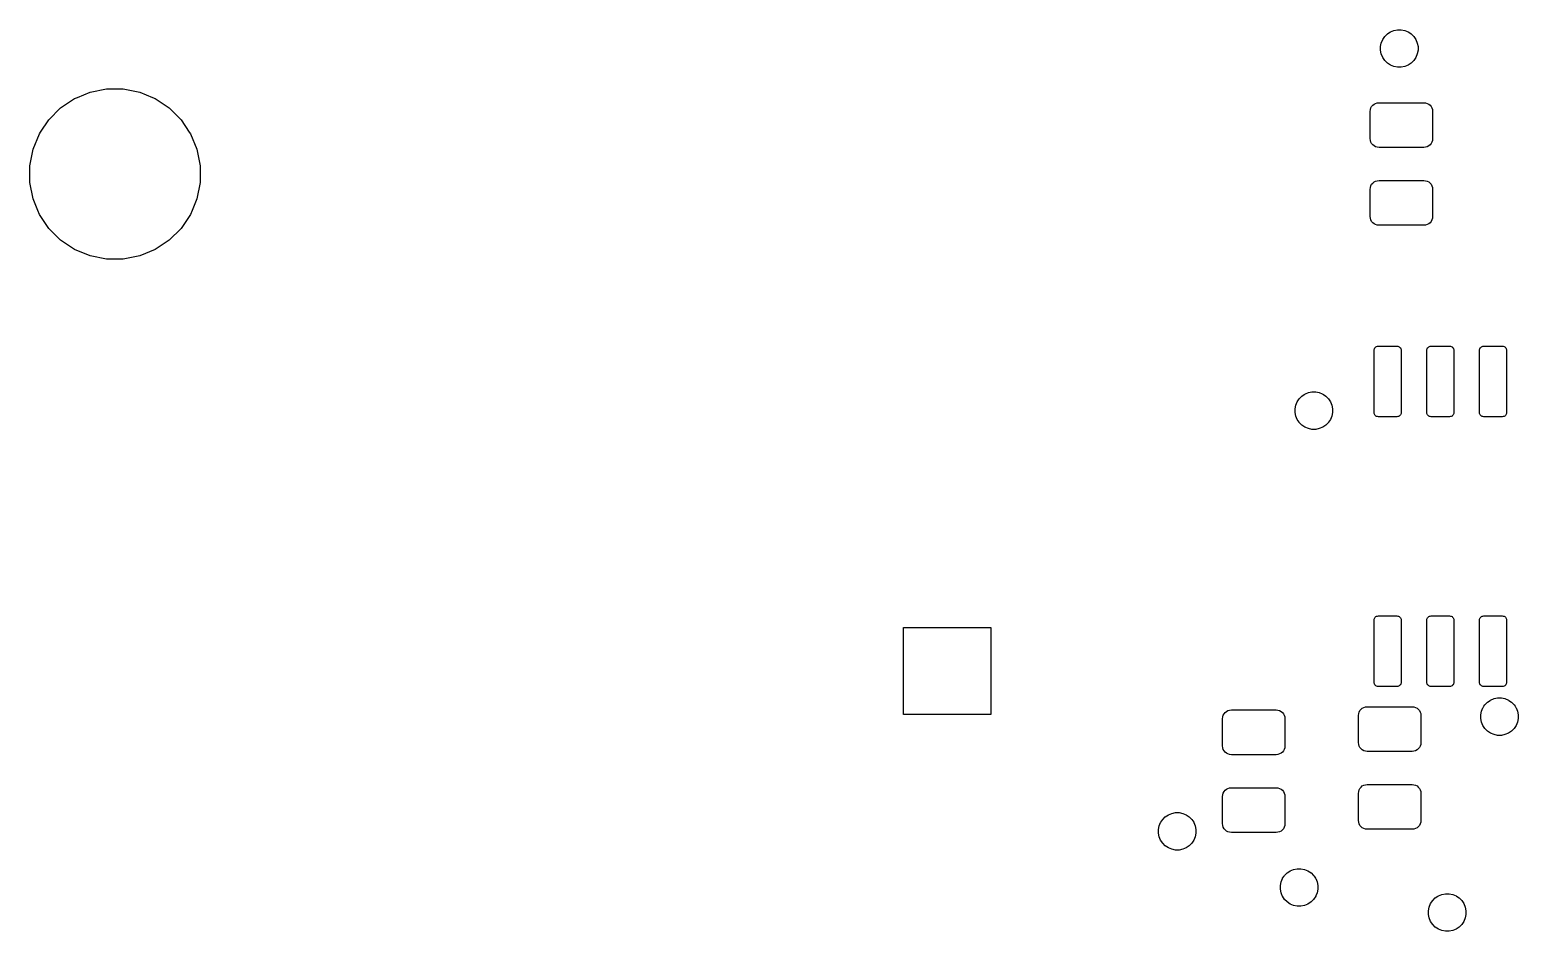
# Model space of a CAD drawing. Extents: x 1.84 to 9.61, y -5.85 to -1.55.
# Drawn here: x 4.323 to 5.734, y -2.672 to -1.817 of the extents above; entities that cross this region are included whole.
import ezdxf

# ---------------------------------------------------------------- set-up
doc = ezdxf.new("R2010")
doc.units = 0
doc.header["$MEASUREMENT"] = 0
doc.layers.add('BLACK', color=7, linetype='CONTINUOUS')

msp = doc.modelspace()

# ---------------------------------------------------------------- linework, layer by layer
at = {"layer": 'BLACK', "linetype": 'CONTINUOUS'}
for p, q in [((5.61018, -1.82101), (5.61163, -1.82004)), ((5.61163, -1.82004), (5.61309, -1.81906)), ((5.61309, -1.81906), (5.61632, -1.81773)), ((5.61309, -1.81906), (5.61309, -1.81906)), ((5.61632, -1.81773), (5.61975, -1.81704)), ((5.61975, -1.81704), (5.62325, -1.81704)), ((5.62325, -1.81704), (5.62668, -1.81773)), ((5.62668, -1.81773), (5.62991, -1.81906)), ((5.62991, -1.81906), (5.62991, -1.81906)), ((5.62991, -1.81906), (5.63137, -1.82004)), ((5.63137, -1.82004), (5.63282, -1.82101)), ((5.60374, -1.83305), (5.60443, -1.82962)), ((5.60374, -1.83655), (5.60374, -1.83305)), ((5.60443, -1.82962), (5.60576, -1.82639)), ((5.60576, -1.82639), (5.60771, -1.82348)), ((5.60771, -1.82348), (5.61018, -1.82101)), ((5.63282, -1.82101), (5.63529, -1.82348)), ((5.63529, -1.82348), (5.63724, -1.82639)), ((5.63724, -1.82639), (5.63857, -1.82962)), ((5.63857, -1.82962), (5.63926, -1.83305)), ((5.63926, -1.83305), (5.63926, -1.83655)), ((5.60443, -1.83998), (5.60374, -1.83655)), ((5.60576, -1.84321), (5.60443, -1.83998)), ((5.60771, -1.84612), (5.60576, -1.84321)), ((5.61018, -1.84859), (5.60771, -1.84612)), ((5.61026, -1.84864), (5.61018, -1.84859)), ((5.61309, -1.85054), (5.61026, -1.84864)), ((5.63274, -1.84864), (5.62991, -1.85054)), ((5.63282, -1.84859), (5.63274, -1.84864)), ((5.63529, -1.84612), (5.63282, -1.84859)), ((5.63724, -1.84321), (5.63529, -1.84612)), ((5.63857, -1.83998), (5.63724, -1.84321)), ((5.63926, -1.83655), (5.63857, -1.83998)), ((5.61632, -1.85187), (5.61309, -1.85054)), ((5.61309, -1.85054), (5.61309, -1.85054)), ((5.61309, -1.85054), (5.61309, -1.85054)), ((5.61975, -1.85256), (5.61632, -1.85187)), ((5.62325, -1.85256), (5.61975, -1.85256)), ((5.62668, -1.85187), (5.62325, -1.85256)), ((5.62991, -1.85054), (5.62668, -1.85187)), ((5.62991, -1.85054), (5.62991, -1.85054)), ((5.62991, -1.85054), (5.62991, -1.85054)), ((4.36827, -1.88123), (4.38019, -1.87629)), ((4.38019, -1.87629), (4.39579, -1.87319)), ((4.39579, -1.87319), (4.41169, -1.87319)), ((4.41169, -1.87319), (4.42729, -1.87629)), ((4.42729, -1.87629), (4.43921, -1.88123)), ((4.35227, -1.89122), (4.36549, -1.88238)), ((4.36549, -1.88238), (4.36827, -1.88123)), ((4.43921, -1.88123), (4.44199, -1.88238)), ((4.44199, -1.88238), (4.45521, -1.89122)), ((5.59457, -1.89122), (5.59532, -1.88982)), ((5.59532, -1.88982), (5.59633, -1.88859)), ((5.59633, -1.88859), (5.59756, -1.88758)), ((5.59756, -1.88758), (5.59897, -1.88683)), ((5.59897, -1.88683), (5.60049, -1.88637)), ((5.60049, -1.88637), (5.60231, -1.88619)), ((5.60231, -1.88619), (5.64469, -1.88619)), ((5.64469, -1.88619), (5.64651, -1.88637)), ((5.64651, -1.88637), (5.64803, -1.88683)), ((5.64803, -1.88683), (5.64944, -1.88758)), ((5.64944, -1.88758), (5.65067, -1.88859)), ((5.65067, -1.88859), (5.65168, -1.88982)), ((5.65168, -1.88982), (5.65243, -1.89122)), ((4.33329, -1.91404), (4.34102, -1.90246)), ((4.34102, -1.90246), (4.35227, -1.89122)), ((4.45521, -1.89122), (4.46646, -1.90246)), ((4.46646, -1.90246), (4.47419, -1.91404)), ((5.59393, -1.89457), (5.59411, -1.89275)), ((5.59393, -1.92021), (5.59393, -1.89457)), ((5.59411, -1.89275), (5.59457, -1.89122)), ((5.65243, -1.89122), (5.65289, -1.89275)), ((5.65289, -1.89275), (5.65307, -1.89457)), ((5.65307, -1.89457), (5.65307, -1.92021)), ((4.3261, -1.93038), (4.33218, -1.91569)), ((4.33218, -1.91569), (4.33329, -1.91404)), ((4.47419, -1.91404), (4.4753, -1.91569)), ((4.4753, -1.91569), (4.48139, -1.93038)), ((4.32299, -1.94598), (4.3261, -1.93038)), ((4.48139, -1.93038), (4.48449, -1.94598)), ((5.59411, -1.92203), (5.59393, -1.92021)), ((5.59457, -1.92356), (5.59411, -1.92203)), ((5.59532, -1.92496), (5.59457, -1.92356)), ((5.59633, -1.92619), (5.59532, -1.92496)), ((5.59756, -1.9272), (5.59633, -1.92619)), ((5.59897, -1.92795), (5.59756, -1.9272)), ((5.60049, -1.92841), (5.59897, -1.92795)), ((5.60231, -1.92859), (5.60049, -1.92841)), ((5.64469, -1.92859), (5.60231, -1.92859)), ((5.64651, -1.92841), (5.64469, -1.92859)), ((5.64803, -1.92795), (5.64651, -1.92841)), ((5.64944, -1.9272), (5.64803, -1.92795)), ((5.65067, -1.92619), (5.64944, -1.9272)), ((5.65168, -1.92496), (5.65067, -1.92619)), ((5.65243, -1.92356), (5.65168, -1.92496)), ((5.65289, -1.92203), (5.65243, -1.92356)), ((5.65307, -1.92021), (5.65289, -1.92203)), ((4.32299, -1.96189), (4.32299, -1.94598)), ((4.48449, -1.94598), (4.48449, -1.96189)), ((5.59633, -1.96241), (5.59756, -1.9614)), ((5.59756, -1.9614), (5.59897, -1.96065)), ((5.59897, -1.96065), (5.60049, -1.96019)), ((5.60049, -1.96019), (5.60231, -1.96001)), ((5.60231, -1.96001), (5.64469, -1.96001)), ((5.64469, -1.96001), (5.64651, -1.96019)), ((5.64651, -1.96019), (5.64803, -1.96065)), ((5.64803, -1.96065), (5.64944, -1.9614)), ((5.64944, -1.9614), (5.65067, -1.96241)), ((4.3261, -1.97749), (4.32299, -1.96189)), ((4.48449, -1.96189), (4.48139, -1.97749)), ((5.59393, -1.96839), (5.59411, -1.96657)), ((5.59393, -1.99403), (5.59393, -1.96839)), ((5.59411, -1.96657), (5.59457, -1.96504)), ((5.59457, -1.96504), (5.59532, -1.96364)), ((5.59532, -1.96364), (5.59633, -1.96241)), ((5.65067, -1.96241), (5.65168, -1.96364)), ((5.65168, -1.96364), (5.65243, -1.96504)), ((5.65243, -1.96504), (5.65289, -1.96657)), ((5.65289, -1.96657), (5.65307, -1.96839)), ((5.65307, -1.96839), (5.65307, -1.99403)), ((4.33065, -1.98849), (4.3261, -1.97749)), ((4.33218, -1.99219), (4.33065, -1.98849)), ((4.47683, -1.98849), (4.4753, -1.99219)), ((4.48139, -1.97749), (4.47683, -1.98849)), ((4.34102, -2.00541), (4.33218, -1.99219)), ((4.4753, -1.99219), (4.46646, -2.00541)), ((5.59411, -1.99585), (5.59393, -1.99403)), ((5.59457, -1.99738), (5.59411, -1.99585)), ((5.59532, -1.99878), (5.59457, -1.99738)), ((5.59633, -2.00001), (5.59532, -1.99878)), ((5.59756, -2.00102), (5.59633, -2.00001)), ((5.59897, -2.00177), (5.59756, -2.00102)), ((5.60049, -2.00223), (5.59897, -2.00177)), ((5.60231, -2.00241), (5.60049, -2.00223)), ((5.64469, -2.00241), (5.60231, -2.00241)), ((5.64651, -2.00223), (5.64469, -2.00241)), ((5.64803, -2.00177), (5.64651, -2.00223)), ((5.64944, -2.00102), (5.64803, -2.00177)), ((5.65067, -2.00001), (5.64944, -2.00102)), ((5.65168, -1.99878), (5.65067, -2.00001)), ((5.65243, -1.99738), (5.65168, -1.99878)), ((5.65289, -1.99585), (5.65243, -1.99738)), ((5.65307, -1.99403), (5.65289, -1.99585)), ((4.35227, -2.01666), (4.34102, -2.00541)), ((4.36549, -2.02549), (4.35227, -2.01666)), ((4.45521, -2.01666), (4.44199, -2.02549)), ((4.46646, -2.00541), (4.45521, -2.01666)), ((4.36549, -2.0255), (4.36549, -2.02549)), ((4.38019, -2.03158), (4.36549, -2.0255)), ((4.36549, -2.0255), (4.36549, -2.0255)), ((4.39579, -2.03469), (4.38019, -2.03158)), ((4.42729, -2.03158), (4.41169, -2.03469)), ((4.44199, -2.0255), (4.42729, -2.03158)), ((4.44199, -2.02549), (4.44199, -2.0255)), ((4.44199, -2.0255), (4.44199, -2.0255)), ((4.41169, -2.03469), (4.39579, -2.03469)), ((5.5976, -2.12129), (5.5977, -2.12028)), ((5.5976, -2.1799), (5.5976, -2.12129)), ((5.5977, -2.12028), (5.59792, -2.11954)), ((5.59792, -2.11954), (5.59828, -2.11886)), ((5.59828, -2.11886), (5.59877, -2.11826)), ((5.59877, -2.11826), (5.59937, -2.11777)), ((5.59937, -2.11777), (5.60005, -2.11741)), ((5.60005, -2.11741), (5.60079, -2.11719)), ((5.60079, -2.11719), (5.6018, -2.11709)), ((5.6018, -2.11709), (5.61907, -2.11709)), ((5.61907, -2.11709), (5.62008, -2.11719)), ((5.62008, -2.11719), (5.62082, -2.11741)), ((5.62082, -2.11741), (5.6215, -2.11777)), ((5.6215, -2.11777), (5.62209, -2.11826)), ((5.62209, -2.11826), (5.62258, -2.11886)), ((5.62258, -2.11886), (5.62294, -2.11954)), ((5.62294, -2.11954), (5.62317, -2.12028)), ((5.62317, -2.12028), (5.62327, -2.12129)), ((5.62327, -2.12129), (5.62327, -2.1799)), ((5.6476, -2.12129), (5.6477, -2.12028)), ((5.6476, -2.1799), (5.6476, -2.12129)), ((5.6477, -2.12028), (5.64792, -2.11954)), ((5.64792, -2.11954), (5.64828, -2.11886)), ((5.64828, -2.11886), (5.64877, -2.11826)), ((5.64877, -2.11826), (5.64937, -2.11777)), ((5.64937, -2.11777), (5.65005, -2.11741)), ((5.65005, -2.11741), (5.65079, -2.11719)), ((5.65079, -2.11719), (5.6518, -2.11709)), ((5.6518, -2.11709), (5.66907, -2.11709)), ((5.66907, -2.11709), (5.67008, -2.11719)), ((5.67008, -2.11719), (5.67082, -2.11741)), ((5.67082, -2.11741), (5.6715, -2.11777)), ((5.6715, -2.11777), (5.67209, -2.11826)), ((5.67209, -2.11826), (5.67258, -2.11886)), ((5.67258, -2.11886), (5.67294, -2.11954)), ((5.67294, -2.11954), (5.67317, -2.12028)), ((5.67317, -2.12028), (5.67327, -2.12129)), ((5.67327, -2.12129), (5.67327, -2.1799)), ((5.6976, -2.12129), (5.6977, -2.12028)), ((5.6976, -2.1799), (5.6976, -2.12129)), ((5.6977, -2.12028), (5.69792, -2.11954)), ((5.69792, -2.11954), (5.69829, -2.11886)), ((5.69829, -2.11886), (5.69877, -2.11826)), ((5.69877, -2.11826), (5.69937, -2.11777)), ((5.69937, -2.11777), (5.70005, -2.11741)), ((5.70005, -2.11741), (5.70079, -2.11719)), ((5.70079, -2.11719), (5.7018, -2.11709)), ((5.7018, -2.11709), (5.71907, -2.11709)), ((5.71907, -2.11709), (5.72008, -2.11719)), ((5.72008, -2.11719), (5.72082, -2.11741)), ((5.72082, -2.11741), (5.7215, -2.11777)), ((5.7215, -2.11777), (5.72209, -2.11826)), ((5.72209, -2.11826), (5.72258, -2.11886)), ((5.72258, -2.11886), (5.72294, -2.11954)), ((5.72294, -2.11954), (5.72317, -2.12028)), ((5.72317, -2.12028), (5.72327, -2.12129)), ((5.72327, -2.12129), (5.72327, -2.1799)), ((5.52274, -2.17655), (5.52343, -2.17312)), ((5.52343, -2.17312), (5.52476, -2.16989)), ((5.52476, -2.16989), (5.52671, -2.16698)), ((5.52671, -2.16698), (5.52918, -2.16451)), ((5.52918, -2.16451), (5.53135, -2.16306)), ((5.53135, -2.16306), (5.53209, -2.16256)), ((5.53209, -2.16256), (5.53255, -2.16237)), ((5.53255, -2.16237), (5.53532, -2.16123)), ((5.53532, -2.16123), (5.53875, -2.16054)), ((5.53875, -2.16054), (5.54225, -2.16054)), ((5.54225, -2.16054), (5.54568, -2.16123)), ((5.54568, -2.16123), (5.54845, -2.16237)), ((5.54845, -2.16237), (5.54891, -2.16256)), ((5.54891, -2.16256), (5.54965, -2.16306)), ((5.54965, -2.16306), (5.55182, -2.16451)), ((5.55182, -2.16451), (5.55429, -2.16698)), ((5.55429, -2.16698), (5.55624, -2.16989)), ((5.55624, -2.16989), (5.55757, -2.17312)), ((5.55757, -2.17312), (5.55826, -2.17655)), ((5.52274, -2.18005), (5.52274, -2.17655)), ((5.52343, -2.18348), (5.52274, -2.18005)), ((5.52476, -2.18671), (5.52343, -2.18348)), ((5.52654, -2.18937), (5.52476, -2.18671)), ((5.55624, -2.18671), (5.55446, -2.18937)), ((5.55757, -2.18348), (5.55624, -2.18671)), ((5.55826, -2.18005), (5.55757, -2.18348)), ((5.55826, -2.17655), (5.55826, -2.18005)), ((5.5977, -2.18091), (5.5976, -2.1799)), ((5.59792, -2.18164), (5.5977, -2.18091)), ((5.59828, -2.18232), (5.59792, -2.18164)), ((5.59877, -2.18292), (5.59828, -2.18232)), ((5.59937, -2.18341), (5.59877, -2.18292)), ((5.60005, -2.18377), (5.59937, -2.18341)), ((5.60079, -2.184), (5.60005, -2.18377)), ((5.6018, -2.18409), (5.60079, -2.184)), ((5.61907, -2.18409), (5.6018, -2.18409)), ((5.62008, -2.184), (5.61907, -2.18409)), ((5.62082, -2.18377), (5.62008, -2.184)), ((5.6215, -2.18341), (5.62082, -2.18377)), ((5.62209, -2.18292), (5.6215, -2.18341)), ((5.62258, -2.18232), (5.62209, -2.18292)), ((5.62294, -2.18164), (5.62258, -2.18232)), ((5.62317, -2.18091), (5.62294, -2.18164)), ((5.62327, -2.1799), (5.62317, -2.18091)), ((5.6477, -2.18091), (5.6476, -2.1799)), ((5.64792, -2.18164), (5.6477, -2.18091)), ((5.64828, -2.18232), (5.64792, -2.18164)), ((5.64877, -2.18292), (5.64828, -2.18232)), ((5.64937, -2.18341), (5.64877, -2.18292)), ((5.65005, -2.18377), (5.64937, -2.18341)), ((5.65079, -2.184), (5.65005, -2.18377)), ((5.6518, -2.18409), (5.65079, -2.184)), ((5.66907, -2.18409), (5.6518, -2.18409)), ((5.67008, -2.184), (5.66907, -2.18409)), ((5.67082, -2.18377), (5.67008, -2.184)), ((5.6715, -2.18341), (5.67082, -2.18377)), ((5.67209, -2.18292), (5.6715, -2.18341)), ((5.67258, -2.18232), (5.67209, -2.18292)), ((5.67294, -2.18164), (5.67258, -2.18232)), ((5.67317, -2.18091), (5.67294, -2.18164)), ((5.67327, -2.1799), (5.67317, -2.18091)), ((5.6977, -2.18091), (5.6976, -2.1799)), ((5.69792, -2.18164), (5.6977, -2.18091)), ((5.69829, -2.18232), (5.69792, -2.18164)), ((5.69877, -2.18292), (5.69829, -2.18232)), ((5.69937, -2.18341), (5.69877, -2.18292)), ((5.70005, -2.18377), (5.69937, -2.18341)), ((5.70079, -2.184), (5.70005, -2.18377)), ((5.7018, -2.18409), (5.70079, -2.184)), ((5.71907, -2.18409), (5.7018, -2.18409)), ((5.72008, -2.184), (5.71907, -2.18409)), ((5.72082, -2.18377), (5.72008, -2.184)), ((5.7215, -2.18341), (5.72082, -2.18377)), ((5.72209, -2.18292), (5.7215, -2.18341)), ((5.72258, -2.18232), (5.72209, -2.18292)), ((5.72294, -2.18164), (5.72258, -2.18232)), ((5.72317, -2.18091), (5.72294, -2.18164)), ((5.72327, -2.1799), (5.72317, -2.18091)), ((5.52671, -2.18962), (5.52654, -2.18937)), ((5.52918, -2.19209), (5.52671, -2.18962)), ((5.53209, -2.19404), (5.52918, -2.19209)), ((5.53532, -2.19537), (5.53209, -2.19404)), ((5.53209, -2.19404), (5.53209, -2.19404)), ((5.53209, -2.19404), (5.53209, -2.19404)), ((5.53875, -2.19606), (5.53532, -2.19537)), ((5.54225, -2.19606), (5.53875, -2.19606)), ((5.54568, -2.19537), (5.54225, -2.19606)), ((5.54891, -2.19404), (5.54568, -2.19537)), ((5.55182, -2.19209), (5.54891, -2.19404)), ((5.54891, -2.19404), (5.54891, -2.19404)), ((5.54891, -2.19404), (5.54891, -2.19404)), ((5.55429, -2.18962), (5.55182, -2.19209)), ((5.55446, -2.18937), (5.55429, -2.18962)), ((5.15154, -2.46657), (5.15154, -2.38382)), ((5.15154, -2.38382), (5.23429, -2.38382)), ((5.23429, -2.38382), (5.23429, -2.46657)), ((5.5976, -2.37719), (5.5977, -2.37618)), ((5.5976, -2.4358), (5.5976, -2.37719)), ((5.5977, -2.37618), (5.59792, -2.37544)), ((5.59792, -2.37544), (5.59828, -2.37476)), ((5.59828, -2.37476), (5.59877, -2.37417)), ((5.59877, -2.37417), (5.59937, -2.37368)), ((5.59937, -2.37368), (5.60005, -2.37332)), ((5.60005, -2.37332), (5.60079, -2.37309)), ((5.60079, -2.37309), (5.6018, -2.37299)), ((5.6018, -2.37299), (5.61907, -2.37299)), ((5.61907, -2.37299), (5.62008, -2.37309)), ((5.62008, -2.37309), (5.62082, -2.37332)), ((5.62082, -2.37332), (5.6215, -2.37368)), ((5.6215, -2.37368), (5.62209, -2.37417)), ((5.62209, -2.37417), (5.62258, -2.37476)), ((5.62258, -2.37476), (5.62294, -2.37544)), ((5.62294, -2.37544), (5.62317, -2.37618)), ((5.62317, -2.37618), (5.62327, -2.37719)), ((5.62327, -2.37719), (5.62327, -2.4358)), ((5.6476, -2.37719), (5.6477, -2.37618)), ((5.6476, -2.4358), (5.6476, -2.37719)), ((5.6477, -2.37618), (5.64792, -2.37544)), ((5.64792, -2.37544), (5.64828, -2.37476)), ((5.64828, -2.37476), (5.64877, -2.37417)), ((5.64877, -2.37417), (5.64937, -2.37368)), ((5.64937, -2.37368), (5.65005, -2.37332)), ((5.65005, -2.37332), (5.65079, -2.37309)), ((5.65079, -2.37309), (5.6518, -2.37299)), ((5.6518, -2.37299), (5.66907, -2.37299)), ((5.66907, -2.37299), (5.67008, -2.37309)), ((5.67008, -2.37309), (5.67082, -2.37332)), ((5.67082, -2.37332), (5.6715, -2.37368)), ((5.6715, -2.37368), (5.67209, -2.37417)), ((5.67209, -2.37417), (5.67258, -2.37476)), ((5.67258, -2.37476), (5.67294, -2.37544)), ((5.67294, -2.37544), (5.67317, -2.37618)), ((5.67317, -2.37618), (5.67327, -2.37719)), ((5.67327, -2.37719), (5.67327, -2.4358)), ((5.6976, -2.37719), (5.6977, -2.37618)), ((5.6976, -2.4358), (5.6976, -2.37719)), ((5.6977, -2.37618), (5.69792, -2.37544)), ((5.69792, -2.37544), (5.69829, -2.37476)), ((5.69829, -2.37476), (5.69877, -2.37417)), ((5.69877, -2.37417), (5.69937, -2.37368)), ((5.69937, -2.37368), (5.70005, -2.37332)), ((5.70005, -2.37332), (5.70079, -2.37309)), ((5.70079, -2.37309), (5.7018, -2.37299)), ((5.7018, -2.37299), (5.71907, -2.37299)), ((5.71907, -2.37299), (5.72008, -2.37309)), ((5.72008, -2.37309), (5.72082, -2.37332)), ((5.72082, -2.37332), (5.7215, -2.37368)), ((5.7215, -2.37368), (5.72209, -2.37417)), ((5.72209, -2.37417), (5.72258, -2.37476)), ((5.72258, -2.37476), (5.72294, -2.37544)), ((5.72294, -2.37544), (5.72317, -2.37618)), ((5.72317, -2.37618), (5.72327, -2.37719)), ((5.72327, -2.37719), (5.72327, -2.4358)), ((5.5977, -2.43681), (5.5976, -2.4358)), ((5.59792, -2.43755), (5.5977, -2.43681)), ((5.59828, -2.43823), (5.59792, -2.43755)), ((5.59877, -2.43882), (5.59828, -2.43823)), ((5.59937, -2.43931), (5.59877, -2.43882)), ((5.60005, -2.43968), (5.59937, -2.43931)), ((5.60079, -2.4399), (5.60005, -2.43968)), ((5.6018, -2.44), (5.60079, -2.4399)), ((5.61907, -2.44), (5.6018, -2.44)), ((5.62008, -2.4399), (5.61907, -2.44)), ((5.62082, -2.43968), (5.62008, -2.4399)), ((5.6215, -2.43931), (5.62082, -2.43968)), ((5.62209, -2.43882), (5.6215, -2.43931)), ((5.62258, -2.43823), (5.62209, -2.43882)), ((5.62294, -2.43755), (5.62258, -2.43823)), ((5.62317, -2.43681), (5.62294, -2.43755)), ((5.62327, -2.4358), (5.62317, -2.43681)), ((5.6477, -2.43681), (5.6476, -2.4358)), ((5.64792, -2.43755), (5.6477, -2.43681)), ((5.64828, -2.43823), (5.64792, -2.43755)), ((5.64877, -2.43882), (5.64828, -2.43823)), ((5.64937, -2.43931), (5.64877, -2.43882)), ((5.65005, -2.43968), (5.64937, -2.43931)), ((5.65079, -2.4399), (5.65005, -2.43968)), ((5.6518, -2.44), (5.65079, -2.4399)), ((5.66907, -2.44), (5.6518, -2.44)), ((5.67008, -2.4399), (5.66907, -2.44)), ((5.67082, -2.43968), (5.67008, -2.4399)), ((5.6715, -2.43931), (5.67082, -2.43968)), ((5.67209, -2.43882), (5.6715, -2.43931)), ((5.67258, -2.43823), (5.67209, -2.43882)), ((5.67294, -2.43755), (5.67258, -2.43823)), ((5.67317, -2.43681), (5.67294, -2.43755)), ((5.67327, -2.4358), (5.67317, -2.43681)), ((5.6977, -2.43681), (5.6976, -2.4358)), ((5.69792, -2.43755), (5.6977, -2.43681)), ((5.69829, -2.43823), (5.69792, -2.43755)), ((5.69877, -2.43882), (5.69829, -2.43823)), ((5.69937, -2.43931), (5.69877, -2.43882)), ((5.70005, -2.43968), (5.69937, -2.43931)), ((5.70079, -2.4399), (5.70005, -2.43968)), ((5.7018, -2.44), (5.70079, -2.4399)), ((5.71907, -2.44), (5.7018, -2.44)), ((5.72008, -2.4399), (5.71907, -2.44)), ((5.72082, -2.43968), (5.72008, -2.4399)), ((5.7215, -2.43931), (5.72082, -2.43968)), ((5.72209, -2.43882), (5.7215, -2.43931)), ((5.72258, -2.43823), (5.72209, -2.43882)), ((5.72294, -2.43755), (5.72258, -2.43823)), ((5.72317, -2.43681), (5.72294, -2.43755)), ((5.72327, -2.4358), (5.72317, -2.43681)), ((5.70274, -2.45719), (5.70522, -2.45471)), ((5.70522, -2.45471), (5.70759, -2.45313)), ((5.70759, -2.45313), (5.70812, -2.45277)), ((5.70812, -2.45277), (5.71136, -2.45143)), ((5.70812, -2.45277), (5.70812, -2.45277)), ((5.71136, -2.45143), (5.71479, -2.45075)), ((5.71479, -2.45075), (5.71828, -2.45075)), ((5.71828, -2.45075), (5.72171, -2.45143)), ((5.72171, -2.45143), (5.72495, -2.45277)), ((5.72495, -2.45277), (5.72495, -2.45277)), ((5.72495, -2.45277), (5.72548, -2.45313)), ((5.72548, -2.45313), (5.72785, -2.45471)), ((5.72785, -2.45471), (5.73033, -2.45719)), ((5.23429, -2.46657), (5.15154, -2.46657)), ((5.45393, -2.47057), (5.45411, -2.46875)), ((5.45411, -2.46875), (5.45457, -2.46722)), ((5.45457, -2.46722), (5.45532, -2.46582)), ((5.45532, -2.46582), (5.45633, -2.46459)), ((5.45633, -2.46459), (5.45756, -2.46358)), ((5.45756, -2.46358), (5.45897, -2.46283)), ((5.45897, -2.46283), (5.46049, -2.46237)), ((5.46049, -2.46237), (5.46231, -2.46219)), ((5.46231, -2.46219), (5.50469, -2.46219)), ((5.50469, -2.46219), (5.50651, -2.46237)), ((5.50651, -2.46237), (5.50803, -2.46283)), ((5.50803, -2.46283), (5.50944, -2.46358)), ((5.50944, -2.46358), (5.51067, -2.46459)), ((5.51067, -2.46459), (5.51168, -2.46582)), ((5.51168, -2.46582), (5.51243, -2.46722)), ((5.51243, -2.46722), (5.51289, -2.46875)), ((5.51289, -2.46875), (5.51307, -2.47057)), ((5.58283, -2.46747), (5.58301, -2.46565)), ((5.58283, -2.49311), (5.58283, -2.46747)), ((5.58301, -2.46565), (5.58347, -2.46412)), ((5.58347, -2.46412), (5.58422, -2.46272)), ((5.58422, -2.46272), (5.58523, -2.46149)), ((5.58523, -2.46149), (5.58646, -2.46048)), ((5.58646, -2.46048), (5.58787, -2.45973)), ((5.58787, -2.45973), (5.58939, -2.45927)), ((5.58939, -2.45927), (5.59121, -2.45909)), ((5.59121, -2.45909), (5.63359, -2.45909)), ((5.63359, -2.45909), (5.63541, -2.45927)), ((5.63541, -2.45927), (5.63693, -2.45973)), ((5.63693, -2.45973), (5.63834, -2.46048)), ((5.63834, -2.46048), (5.63957, -2.46149)), ((5.63957, -2.46149), (5.64058, -2.46272)), ((5.64058, -2.46272), (5.64133, -2.46412)), ((5.64133, -2.46412), (5.64179, -2.46565)), ((5.64179, -2.46565), (5.64197, -2.46747)), ((5.64197, -2.46747), (5.64197, -2.49311)), ((5.69878, -2.46676), (5.69946, -2.46332)), ((5.69878, -2.47025), (5.69878, -2.46676)), ((5.69946, -2.46332), (5.7008, -2.46009)), ((5.7008, -2.46009), (5.70093, -2.4599)), ((5.70093, -2.4599), (5.70178, -2.45863)), ((5.70178, -2.45863), (5.70274, -2.45719)), ((5.73033, -2.45719), (5.73129, -2.45863)), ((5.73129, -2.45863), (5.73214, -2.4599)), ((5.73214, -2.4599), (5.73227, -2.46009)), ((5.73227, -2.46009), (5.73361, -2.46332)), ((5.73361, -2.46332), (5.73429, -2.46676)), ((5.73429, -2.46676), (5.73429, -2.47025)), ((5.45393, -2.49621), (5.45393, -2.47057)), ((5.51307, -2.47057), (5.51307, -2.49621)), ((5.69946, -2.47368), (5.69878, -2.47025)), ((5.7008, -2.47691), (5.69946, -2.47368)), ((5.70274, -2.47982), (5.7008, -2.47691)), ((5.7008, -2.47691), (5.7008, -2.47691)), ((5.70522, -2.4823), (5.70274, -2.47982)), ((5.70812, -2.48424), (5.70522, -2.4823)), ((5.72785, -2.4823), (5.72495, -2.48424)), ((5.73033, -2.47982), (5.72785, -2.4823)), ((5.73227, -2.47691), (5.73033, -2.47982)), ((5.73361, -2.47368), (5.73227, -2.47691)), ((5.73227, -2.47691), (5.73227, -2.47691)), ((5.73429, -2.47025), (5.73361, -2.47368)), ((5.45411, -2.49803), (5.45393, -2.49621)), ((5.51307, -2.49621), (5.51289, -2.49803)), ((5.58301, -2.49493), (5.58283, -2.49311)), ((5.58347, -2.49646), (5.58301, -2.49493)), ((5.58422, -2.49786), (5.58347, -2.49646)), ((5.58523, -2.49909), (5.58422, -2.49786)), ((5.64058, -2.49786), (5.63957, -2.49909)), ((5.64133, -2.49646), (5.64058, -2.49786)), ((5.64179, -2.49493), (5.64133, -2.49646)), ((5.64197, -2.49311), (5.64179, -2.49493)), ((5.71136, -2.48558), (5.70812, -2.48424)), ((5.70812, -2.48424), (5.70812, -2.48424)), ((5.70812, -2.48424), (5.70812, -2.48424)), ((5.71479, -2.48626), (5.71136, -2.48558)), ((5.71828, -2.48626), (5.71479, -2.48626)), ((5.72171, -2.48558), (5.71828, -2.48626)), ((5.72495, -2.48424), (5.72171, -2.48558)), ((5.72495, -2.48424), (5.72495, -2.48424)), ((5.72495, -2.48424), (5.72495, -2.48424)), ((5.45457, -2.49956), (5.45411, -2.49803)), ((5.45532, -2.50096), (5.45457, -2.49956)), ((5.45633, -2.50219), (5.45532, -2.50096)), ((5.45756, -2.5032), (5.45633, -2.50219)), ((5.45897, -2.50395), (5.45756, -2.5032)), ((5.46049, -2.50441), (5.45897, -2.50395)), ((5.46231, -2.50459), (5.46049, -2.50441)), ((5.50469, -2.50459), (5.46231, -2.50459)), ((5.50651, -2.50441), (5.50469, -2.50459)), ((5.50803, -2.50395), (5.50651, -2.50441)), ((5.50944, -2.5032), (5.50803, -2.50395)), ((5.51067, -2.50219), (5.50944, -2.5032)), ((5.51168, -2.50096), (5.51067, -2.50219)), ((5.51243, -2.49956), (5.51168, -2.50096)), ((5.51289, -2.49803), (5.51243, -2.49956)), ((5.58646, -2.5001), (5.58523, -2.49909)), ((5.58787, -2.50085), (5.58646, -2.5001)), ((5.58939, -2.50131), (5.58787, -2.50085)), ((5.59121, -2.50149), (5.58939, -2.50131)), ((5.63359, -2.50149), (5.59121, -2.50149)), ((5.63541, -2.50131), (5.63359, -2.50149)), ((5.63693, -2.50085), (5.63541, -2.50131)), ((5.63834, -2.5001), (5.63693, -2.50085)), ((5.63957, -2.49909), (5.63834, -2.5001)), ((5.45457, -2.54104), (5.45532, -2.53964)), ((5.45532, -2.53964), (5.45633, -2.53841)), ((5.45633, -2.53841), (5.45756, -2.5374)), ((5.45756, -2.5374), (5.45897, -2.53665)), ((5.45897, -2.53665), (5.46049, -2.53619)), ((5.46049, -2.53619), (5.46231, -2.53601)), ((5.46231, -2.53601), (5.50469, -2.53601)), ((5.50469, -2.53601), (5.50651, -2.53619)), ((5.50651, -2.53619), (5.50803, -2.53665)), ((5.50803, -2.53665), (5.50944, -2.5374)), ((5.50944, -2.5374), (5.51067, -2.53841)), ((5.51067, -2.53841), (5.51168, -2.53964)), ((5.51168, -2.53964), (5.51243, -2.54104)), ((5.58283, -2.54129), (5.58301, -2.53947)), ((5.58301, -2.53947), (5.58347, -2.53794)), ((5.58347, -2.53794), (5.58422, -2.53654)), ((5.58422, -2.53654), (5.58523, -2.53531)), ((5.58523, -2.53531), (5.58646, -2.5343)), ((5.58646, -2.5343), (5.58787, -2.53355)), ((5.58787, -2.53355), (5.58939, -2.53309)), ((5.58939, -2.53309), (5.59121, -2.53291)), ((5.59121, -2.53291), (5.63359, -2.53291)), ((5.63359, -2.53291), (5.63541, -2.53309)), ((5.63541, -2.53309), (5.63693, -2.53355)), ((5.63693, -2.53355), (5.63834, -2.5343)), ((5.63834, -2.5343), (5.63957, -2.53531)), ((5.63957, -2.53531), (5.64058, -2.53654)), ((5.64058, -2.53654), (5.64133, -2.53794)), ((5.64133, -2.53794), (5.64179, -2.53947)), ((5.64179, -2.53947), (5.64197, -2.54129)), ((5.45393, -2.54439), (5.45411, -2.54257)), ((5.45393, -2.57003), (5.45393, -2.54439)), ((5.45411, -2.54257), (5.45457, -2.54104)), ((5.51243, -2.54104), (5.51289, -2.54257)), ((5.51289, -2.54257), (5.51307, -2.54439)), ((5.51307, -2.54439), (5.51307, -2.57003)), ((5.58283, -2.56693), (5.58283, -2.54129)), ((5.64197, -2.54129), (5.64197, -2.56693)), ((5.39537, -2.56873), (5.39721, -2.56598)), ((5.39721, -2.56598), (5.39968, -2.56351)), ((5.39968, -2.56351), (5.40259, -2.56156)), ((5.40259, -2.56156), (5.40582, -2.56023)), ((5.40259, -2.56156), (5.40259, -2.56156)), ((5.40582, -2.56023), (5.40925, -2.55954)), ((5.40925, -2.55954), (5.41275, -2.55954)), ((5.41275, -2.55954), (5.41618, -2.56023)), ((5.41618, -2.56023), (5.41941, -2.56156)), ((5.41941, -2.56156), (5.41941, -2.56156)), ((5.41941, -2.56156), (5.42232, -2.56351)), ((5.42232, -2.56351), (5.42479, -2.56598)), ((5.42479, -2.56598), (5.42663, -2.56873)), ((5.58301, -2.56875), (5.58283, -2.56693)), ((5.64197, -2.56693), (5.64179, -2.56875)), ((5.39324, -2.57555), (5.39393, -2.57212)), ((5.39324, -2.57905), (5.39324, -2.57555)), ((5.39393, -2.58248), (5.39324, -2.57905)), ((5.39393, -2.57212), (5.39526, -2.56889)), ((5.39457, -2.58404), (5.39393, -2.58248)), ((5.39526, -2.56889), (5.39537, -2.56873)), ((5.42663, -2.56873), (5.42674, -2.56889)), ((5.42674, -2.56889), (5.42807, -2.57212)), ((5.42807, -2.58248), (5.42743, -2.58404)), ((5.42807, -2.57212), (5.42876, -2.57555)), ((5.42876, -2.57905), (5.42807, -2.58248)), ((5.42876, -2.57555), (5.42876, -2.57905)), ((5.45411, -2.57185), (5.45393, -2.57003)), ((5.45457, -2.57338), (5.45411, -2.57185)), ((5.45532, -2.57478), (5.45457, -2.57338)), ((5.45633, -2.57601), (5.45532, -2.57478)), ((5.45756, -2.57702), (5.45633, -2.57601)), ((5.45897, -2.57777), (5.45756, -2.57702)), ((5.46049, -2.57823), (5.45897, -2.57777)), ((5.46231, -2.57841), (5.46049, -2.57823)), ((5.50469, -2.57841), (5.46231, -2.57841)), ((5.50651, -2.57823), (5.50469, -2.57841)), ((5.50803, -2.57777), (5.50651, -2.57823)), ((5.50944, -2.57702), (5.50803, -2.57777)), ((5.51067, -2.57601), (5.50944, -2.57702)), ((5.51168, -2.57478), (5.51067, -2.57601)), ((5.51243, -2.57338), (5.51168, -2.57478)), ((5.51289, -2.57185), (5.51243, -2.57338)), ((5.51307, -2.57003), (5.51289, -2.57185)), ((5.58347, -2.57028), (5.58301, -2.56875)), ((5.58422, -2.57168), (5.58347, -2.57028)), ((5.58523, -2.57291), (5.58422, -2.57168)), ((5.58646, -2.57392), (5.58523, -2.57291)), ((5.58787, -2.57467), (5.58646, -2.57392)), ((5.58939, -2.57513), (5.58787, -2.57467)), ((5.59121, -2.57531), (5.58939, -2.57513)), ((5.63359, -2.57531), (5.59121, -2.57531)), ((5.63541, -2.57513), (5.63359, -2.57531)), ((5.63693, -2.57467), (5.63541, -2.57513)), ((5.63834, -2.57392), (5.63693, -2.57467)), ((5.63957, -2.57291), (5.63834, -2.57392)), ((5.64058, -2.57168), (5.63957, -2.57291)), ((5.64133, -2.57028), (5.64058, -2.57168)), ((5.64179, -2.56875), (5.64133, -2.57028)), ((5.39526, -2.58571), (5.39457, -2.58404)), ((5.39721, -2.58862), (5.39526, -2.58571)), ((5.39968, -2.59109), (5.39721, -2.58862)), ((5.40259, -2.59304), (5.39968, -2.59109)), ((5.40582, -2.59437), (5.40259, -2.59304)), ((5.40259, -2.59304), (5.40259, -2.59304)), ((5.40259, -2.59304), (5.40259, -2.59304)), ((5.40925, -2.59506), (5.40582, -2.59437)), ((5.41275, -2.59506), (5.40925, -2.59506)), ((5.41618, -2.59437), (5.41275, -2.59506)), ((5.41941, -2.59304), (5.41618, -2.59437)), ((5.42232, -2.59109), (5.41941, -2.59304)), ((5.41941, -2.59304), (5.41941, -2.59304)), ((5.41941, -2.59304), (5.41941, -2.59304)), ((5.42479, -2.58862), (5.42232, -2.59109)), ((5.42674, -2.58571), (5.42479, -2.58862)), ((5.42743, -2.58404), (5.42674, -2.58571)), ((5.50943, -2.62532), (5.51076, -2.62209)), ((5.51076, -2.62209), (5.51093, -2.62185)), ((5.51093, -2.62185), (5.51223, -2.61989)), ((5.51223, -2.61989), (5.51271, -2.61918)), ((5.51271, -2.61918), (5.51518, -2.61671)), ((5.51518, -2.61671), (5.51663, -2.61574)), ((5.51663, -2.61574), (5.51809, -2.61476)), ((5.51809, -2.61476), (5.52132, -2.61343)), ((5.51809, -2.61476), (5.51809, -2.61476)), ((5.52132, -2.61343), (5.52475, -2.61274)), ((5.52475, -2.61274), (5.52825, -2.61274)), ((5.52825, -2.61274), (5.53168, -2.61343)), ((5.53168, -2.61343), (5.53491, -2.61476)), ((5.53491, -2.61476), (5.53491, -2.61476)), ((5.53491, -2.61476), (5.53637, -2.61574)), ((5.53637, -2.61574), (5.53782, -2.61671)), ((5.53782, -2.61671), (5.54029, -2.61918)), ((5.54029, -2.61918), (5.54077, -2.61989)), ((5.54077, -2.61989), (5.54208, -2.62185)), ((5.54208, -2.62185), (5.54224, -2.62209)), ((5.54224, -2.62209), (5.54357, -2.62532)), ((5.50874, -2.62875), (5.50943, -2.62532)), ((5.50874, -2.63225), (5.50874, -2.62875)), ((5.50943, -2.63568), (5.50874, -2.63225)), ((5.51062, -2.63856), (5.50943, -2.63568)), ((5.51076, -2.63891), (5.51062, -2.63856)), ((5.51271, -2.64182), (5.51076, -2.63891)), ((5.54224, -2.63891), (5.54029, -2.64182)), ((5.54238, -2.63856), (5.54224, -2.63891)), ((5.54357, -2.63568), (5.54238, -2.63856)), ((5.54357, -2.62532), (5.54426, -2.62875)), ((5.54426, -2.63225), (5.54357, -2.63568)), ((5.54426, -2.62875), (5.54426, -2.63225)), ((5.65568, -2.64051), (5.65821, -2.63882)), ((5.65821, -2.63882), (5.65859, -2.63856)), ((5.65859, -2.63856), (5.66182, -2.63723)), ((5.65859, -2.63856), (5.65859, -2.63856)), ((5.66182, -2.63723), (5.66525, -2.63654)), ((5.66525, -2.63654), (5.66875, -2.63654)), ((5.66875, -2.63654), (5.67218, -2.63723)), ((5.67218, -2.63723), (5.67541, -2.63856)), ((5.67541, -2.63856), (5.67541, -2.63856)), ((5.67541, -2.63856), (5.67579, -2.63882)), ((5.67579, -2.63882), (5.67832, -2.64051)), ((5.51518, -2.64429), (5.51271, -2.64182)), ((5.51809, -2.64624), (5.51518, -2.64429)), ((5.52132, -2.64757), (5.51809, -2.64624)), ((5.51809, -2.64624), (5.51809, -2.64624)), ((5.51809, -2.64624), (5.51809, -2.64624)), ((5.52475, -2.64826), (5.52132, -2.64757)), ((5.52825, -2.64826), (5.52475, -2.64826)), ((5.53168, -2.64757), (5.52825, -2.64826)), ((5.53491, -2.64624), (5.53168, -2.64757)), ((5.53782, -2.64429), (5.53491, -2.64624)), ((5.53491, -2.64624), (5.53491, -2.64624)), ((5.53491, -2.64624), (5.53491, -2.64624)), ((5.54029, -2.64182), (5.53782, -2.64429)), ((5.64924, -2.65255), (5.64993, -2.64912)), ((5.64924, -2.65605), (5.64924, -2.65255)), ((5.64993, -2.64912), (5.65126, -2.64589)), ((5.65126, -2.64589), (5.65321, -2.64298)), ((5.65321, -2.64298), (5.65568, -2.64051)), ((5.67832, -2.64051), (5.68079, -2.64298)), ((5.68079, -2.64298), (5.68274, -2.64589)), ((5.68274, -2.64589), (5.68407, -2.64912)), ((5.68407, -2.64912), (5.68476, -2.65255)), ((5.68476, -2.65255), (5.68476, -2.65605)), ((5.64993, -2.65948), (5.64924, -2.65605)), ((5.65126, -2.66271), (5.64993, -2.65948)), ((5.65321, -2.66562), (5.65126, -2.66271)), ((5.65126, -2.66271), (5.65126, -2.66271)), ((5.65568, -2.66809), (5.65321, -2.66562)), ((5.68079, -2.66562), (5.67832, -2.66809)), ((5.68274, -2.66271), (5.68079, -2.66562)), ((5.68407, -2.65948), (5.68274, -2.66271)), ((5.68274, -2.66271), (5.68274, -2.66271)), ((5.68476, -2.65605), (5.68407, -2.65948)), ((5.65859, -2.67004), (5.65568, -2.66809)), ((5.66182, -2.67137), (5.65859, -2.67004)), ((5.65859, -2.67004), (5.65859, -2.67004)), ((5.65859, -2.67004), (5.65859, -2.67004)), ((5.66525, -2.67206), (5.66182, -2.67137)), ((5.66875, -2.67206), (5.66525, -2.67206)), ((5.67218, -2.67137), (5.66875, -2.67206)), ((5.67541, -2.67004), (5.67218, -2.67137)), ((5.67832, -2.66809), (5.67541, -2.67004)), ((5.67541, -2.67004), (5.67541, -2.67004)), ((5.67541, -2.67004), (5.67541, -2.67004))]:
    msp.add_line(p, q, dxfattribs=at)

doc.saveas('drawing.dxf')
